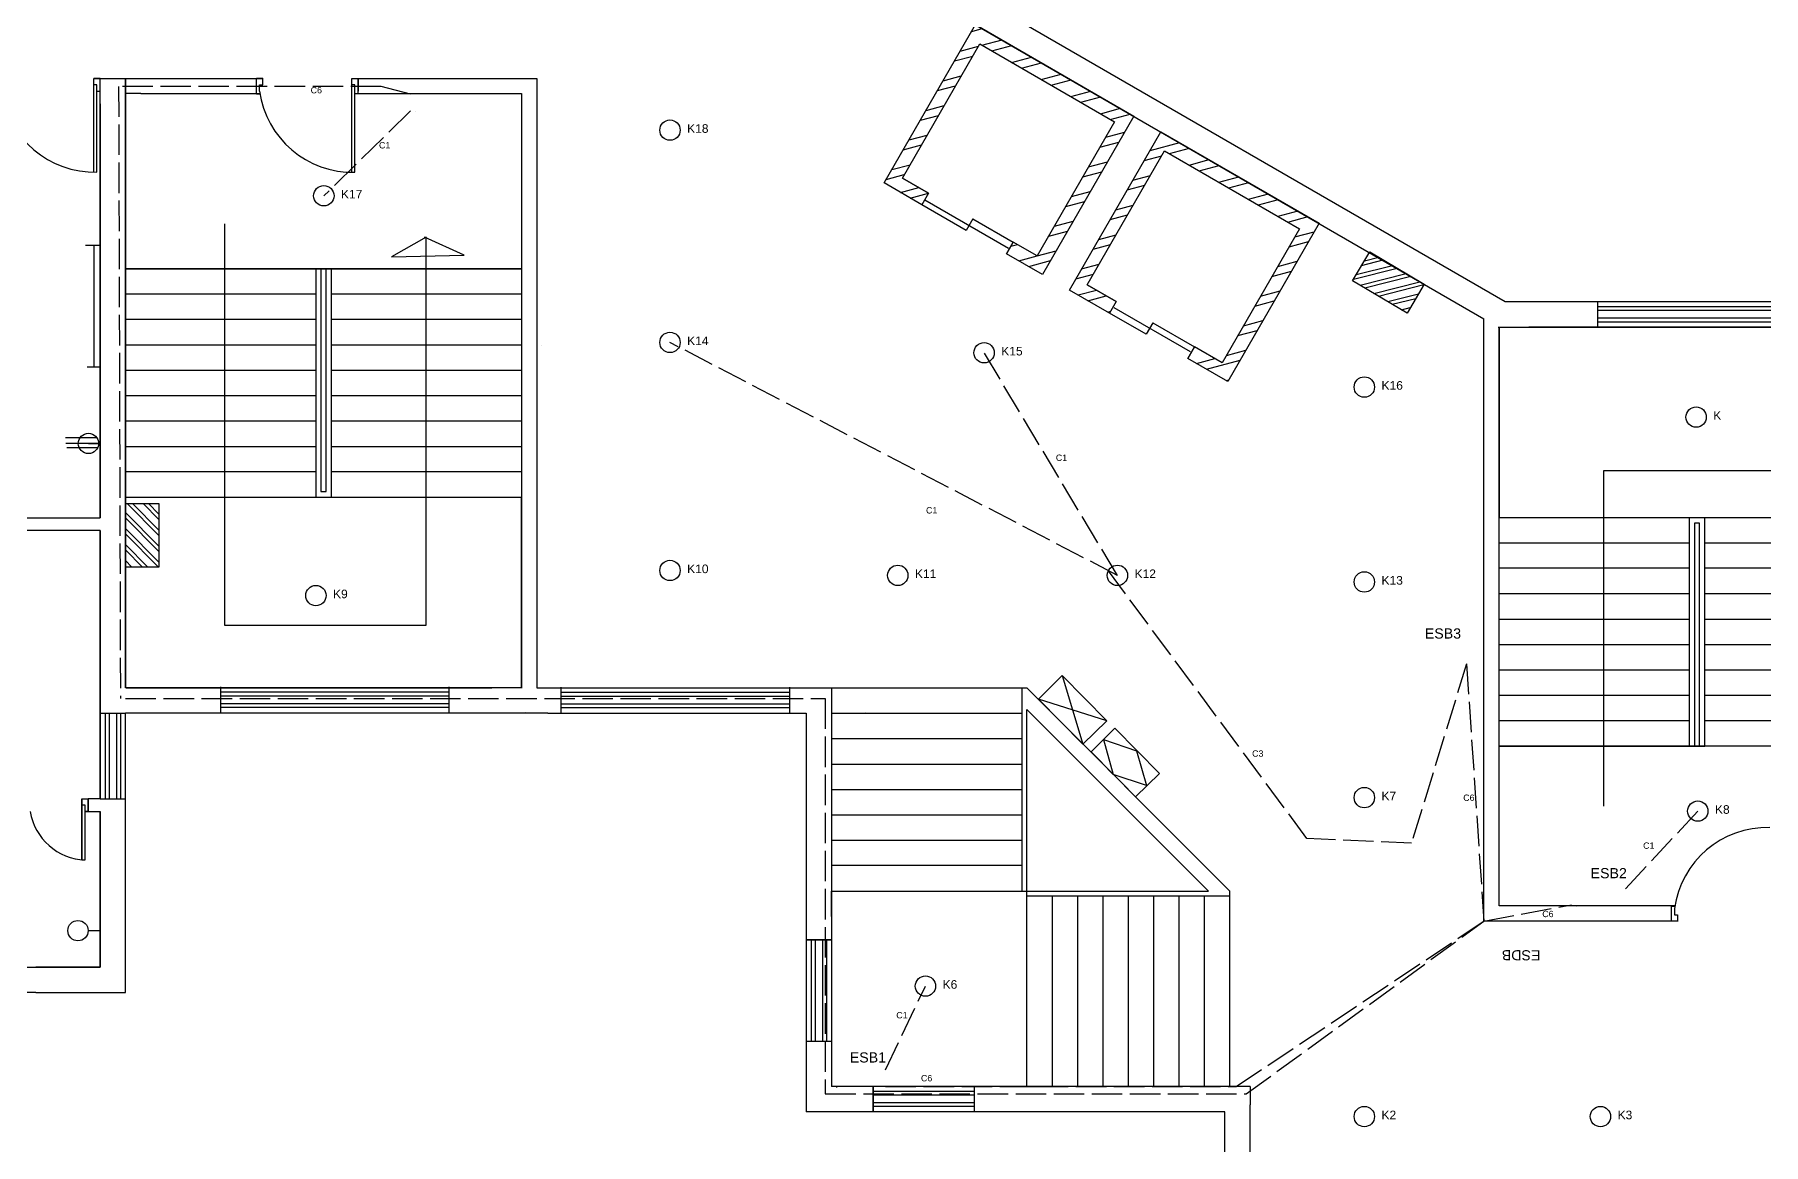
# Model space of a CAD drawing. Header units: millimetres. Extents: x 10978 to 12723, y 1038 to 2531.
# Drawn here: x 11443 to 12124, y 1510 to 1948 of the extents above; entities that cross this region are included whole.
import ezdxf

# ---------------------------------------------------------------- set-up
doc = ezdxf.new("R2010")
doc.units = ezdxf.units.MM
doc.linetypes.add('ACAD_ISO02W100', pattern=[15, 12, -3])
for name, color, linetype in [('doors', 6, 'Continuous'), ('emconduit', 1, 'ACAD_ISO02W100'), ('fittinglablem', 7, 'Continuous'), ('fittings', 7, 'Continuous'), ('windows', 40, 'Continuous')]:
    doc.layers.add(name, color=color, linetype=linetype)
doc.styles.get("Standard").update_dxf_attribs({"font": 'arial.ttf', "height": 4})

msp = doc.modelspace()

# ---------------------------------------------------------------- hatches: boundary and pattern name
h = msp.add_hatch()
h.set_pattern_fill('ANSI32', color=256, angle=-30)
h.set_pattern_definition([(15, (12535.055, 1189.362), (-2.46525, 9.20044), []), (15, (12538.944, 1187.117), (-2.46525, 9.20044), [])])
h.paths.add_polyline_path([(11887.759, 1901.751), (11940.896, 1871.073), (11910.421, 1818.288), (11899.565, 1824.556), (11896.93, 1819.992), (11912.636, 1810.924), (11948.636, 1873.278), (11886.282, 1909.278), (11850.282, 1846.924), (11866.076, 1837.806), (11868.711, 1842.37), (11857.284, 1848.967)])
h.paths.add_polyline_path([(11875.634, 1915.426), (11813.281, 1951.426), (11777.281, 1889.072), (11792.084, 1880.525), (11794.719, 1885.089), (11784.434, 1891.027), (11814.909, 1943.811), (11868.046, 1913.132), (11837.572, 1860.348), (11828.144, 1865.791), (11825.509, 1861.227), (11839.634, 1853.072)])
at = {"layer": 'fittings'}
h = msp.add_hatch(dxfattribs=at)
h.set_pattern_fill('ANSI32', color=256, scale=0.468168, angle=149.325544)
h.set_pattern_definition([(194.32554, (13440.057, 1588.8693), (1.103369, -4.320639), []), (194.32554, (13438.249, 1589.9417), (1.103369, -4.320639), [])])
h.paths.add_polyline_path([(11983.25, 1837.855), (11989.998, 1849.232), (11968.539, 1861.961), (11961.79, 1850.583)])
h = msp.add_hatch(dxfattribs=at)
h.set_pattern_fill('ANSI32', color=256, scale=0.468168, angle=90)
h.set_pattern_definition([(135, (12007.4057, 357.8596), (-3.1532, -3.1532), []), (135, (12007.4057, 359.962), (-3.1532, -3.1532), [])])
h.paths.add_polyline_path([(11478.349, 1737.852), (11491.577, 1737.852), (11491.577, 1762.803), (11478.349, 1762.803)])

# ---------------------------------------------------------------- linework, layer by layer
for p, q in [((11752.412, 1998.115), (12021.864, 1842.362)), ((11742.412, 1992.342), (12013.505, 1835.644)), ((11468.412, 1930.265), (11465.912, 1930.265)), ((11468.412, 1930.265), (11465.912, 1930.265)), ((11468.412, 1930.265), (11478.412, 1930.265)), ((11468.412, 1930.265), (11478.412, 1930.265)), ((11468.412, 1930.265), (11478.412, 1930.265)), ((11468.412, 1930.265), (11478.412, 1930.265)), ((11468.412, 1930.265), (11478.412, 1930.265)), ((11468.412, 1930.265), (11478.412, 1930.265)), ((11468.412, 1920.283), (11468.412, 1930.265)), ((11468.412, 1930.265), (11478.412, 1930.265)), ((11468.412, 1930.265), (11478.412, 1930.265)), ((11468.412, 1920.283), (11468.412, 1930.265)), ((11468.412, 1930.265), (11478.412, 1930.265)), ((11478.412, 1930.265), (11478.412, 1924.265)), ((11478.412, 1924.265), (11478.412, 1930.265)), ((11478.412, 1930.265), (11478.412, 1924.265)), ((11478.412, 1930.265), (11478.412, 1924.265)), ((11478.412, 1924.265), (11478.412, 1930.265)), ((11478.412, 1930.265), (11478.412, 1924.265)), ((11478.412, 1930.265), (11478.412, 1924.265)), ((11478.412, 1924.265), (11478.412, 1930.265)), ((11478.412, 1930.265), (11478.412, 1924.265)), ((11478.412, 1930.265), (11478.412, 1924.265)), ((11478.412, 1924.265), (11478.412, 1930.265)), ((11478.412, 1930.265), (11478.412, 1924.265)), ((11478.412, 1930.265), (11478.412, 1924.265)), ((11478.412, 1924.265), (11478.412, 1930.265)), ((11478.412, 1930.265), (11478.412, 1924.265)), ((11478.412, 1930.265), (11478.412, 1924.265)), ((11478.412, 1924.265), (11478.412, 1930.265)), ((11478.412, 1930.265), (11478.412, 1924.265)), ((11478.412, 1930.265), (11478.412, 1924.265)), ((11478.412, 1924.265), (11478.412, 1930.265)), ((11478.412, 1930.265), (11478.412, 1924.265)), ((11570.017, 1930.225), (11640.412, 1930.225)), ((11478.412, 1855.265), (11478.412, 1924.265)), ((11478.412, 1924.265), (11478.412, 1810.265)), ((11478.412, 1924.265), (11478.412, 1810.265)), ((11478.412, 1855.265), (11478.412, 1924.265)), ((11478.412, 1924.265), (11478.412, 1810.265)), ((11484.412, 1924.265), (11478.412, 1924.265)), ((11468.412, 1757.225), (11468.412, 1920.283)), ((11468.412, 1757.225), (11468.412, 1920.283)), ((11478.412, 1918.265), (11478.412, 1810.265)), ((11478.412, 1855.265), (11478.412, 1918.265)), ((11478.412, 1918.265), (11478.412, 1810.265)), ((11478.412, 1918.265), (11478.412, 1810.265)), ((11478.412, 1855.265), (11478.412, 1918.265)), ((11478.412, 1918.265), (11478.412, 1810.265)), ((11478.412, 1918.265), (11478.412, 1810.265)), ((11478.412, 1855.265), (11478.412, 1918.265)), ((11478.412, 1918.265), (11478.412, 1810.265)), ((11478.412, 1918.265), (11478.412, 1810.265)), ((11478.412, 1855.265), (11478.412, 1918.265)), ((11478.412, 1918.265), (11478.412, 1810.265)), ((11478.412, 1918.265), (11478.412, 1810.265)), ((11478.412, 1855.265), (11478.412, 1918.265)), ((11478.412, 1918.265), (11478.412, 1810.265)), ((11478.412, 1918.265), (11478.412, 1810.265)), ((11478.412, 1855.265), (11478.412, 1918.265)), ((11478.412, 1918.265), (11478.412, 1810.265)), ((11478.412, 1918.265), (11478.412, 1810.265)), ((11478.412, 1855.265), (11478.412, 1918.265)), ((11478.412, 1918.265), (11478.412, 1810.265)), ((11784.434, 1891.027), (11794.719, 1885.089)), ((11784.434, 1891.027), (11794.719, 1885.089)), ((11794.719, 1885.089), (11792.084, 1880.525)), ((11809.609, 1870.407), (11792.084, 1880.525)), ((11793.231, 1882.432), (11826.263, 1863.361)), ((11812.244, 1874.971), (11809.609, 1870.407)), ((11812.244, 1874.971), (11828.144, 1865.791)), ((11634.412, 1861.265), (11634.412, 1855.265)), ((11825.509, 1861.227), (11828.144, 1865.791)), ((11828.144, 1865.791), (11825.509, 1861.227)), ((11559.412, 1855.265), (11553.412, 1855.265)), ((11553.412, 1855.265), (11553.412, 1765.265)), ((11553.412, 1855.265), (11555.412, 1855.265)), ((11559.412, 1855.265), (11553.412, 1855.265)), ((11553.412, 1855.265), (11555.412, 1855.265)), ((11555.412, 1855.265), (11555.412, 1767.566)), ((11557.412, 1767.566), (11557.412, 1855.265)), ((11634.412, 1855.265), (11559.412, 1855.265)), ((11559.412, 1855.265), (11559.412, 1765.265)), ((11634.412, 1855.265), (11559.412, 1855.265)), ((11857.284, 1848.967), (11868.711, 1842.37)), ((11553.412, 1845.265), (11478.412, 1845.265)), ((11634.412, 1845.265), (11559.412, 1845.265)), ((11868.711, 1842.37), (11866.076, 1837.806)), ((11867.716, 1840.092), (11897.76, 1822.746)), ((11553.412, 1835.265), (11478.412, 1835.265)), ((11634.412, 1835.265), (11559.412, 1835.265)), ((11880.498, 1829.479), (11866.076, 1837.806)), ((11883.133, 1834.043), (11880.498, 1829.479)), ((11883.133, 1834.043), (11899.565, 1824.556)), ((12019.184, 1832.362), (12175.505, 1832.362)), ((12019.184, 1832.362), (12069.184, 1832.362)), ((12019.184, 1832.362), (12175.479, 1832.362)), ((12019.184, 1832.362), (12069.184, 1832.362)), ((12019.505, 1832.362), (12019.505, 1757.362)), ((12175.184, 1832.362), (12031.184, 1832.362)), ((11553.412, 1825.265), (11478.412, 1825.265)), ((11634.412, 1825.265), (11559.412, 1825.265)), ((11896.93, 1819.992), (11899.565, 1824.556)), ((11899.565, 1824.556), (11896.93, 1819.992)), ((11553.412, 1815.265), (11478.412, 1815.265)), ((11634.412, 1815.265), (11559.412, 1815.265)), ((11553.412, 1805.265), (11478.412, 1805.265)), ((11634.412, 1805.265), (11559.412, 1805.265)), ((11553.412, 1795.265), (11478.412, 1795.265)), ((11634.412, 1795.265), (11559.412, 1795.265)), ((11478.412, 1785.265), (11553.412, 1785.265)), ((11559.412, 1785.265), (11634.412, 1785.265)), ((11553.412, 1775.265), (11478.412, 1775.265)), ((11634.412, 1775.265), (11559.412, 1775.265)), ((11634.412, 1765.265), (11478.412, 1765.265)), ((11555.412, 1767.566), (11557.412, 1767.566)), ((11634.412, 1690.265), (11634.412, 1765.265)), ((11293.107, 1757.225), (11468.412, 1757.225)), ((11293.107, 1757.225), (11468.412, 1757.225)), ((12019.505, 1757.362), (12175.505, 1757.362)), ((12094.505, 1667.362), (12094.505, 1757.362)), ((12100.505, 1667.362), (12100.505, 1757.362)), ((11468.412, 1752.225), (11381.319, 1752.225)), ((11468.412, 1646.548), (11468.412, 1752.225)), ((12098.505, 1755.061), (12096.505, 1755.061)), ((12096.505, 1755.061), (12096.505, 1667.362)), ((12098.505, 1667.362), (12098.505, 1755.061)), ((12019.505, 1747.362), (12094.505, 1747.362)), ((12100.505, 1747.362), (12175.505, 1747.362)), ((12094.505, 1737.362), (12019.505, 1737.362)), ((12175.505, 1737.362), (12100.505, 1737.362)), ((12019.505, 1727.362), (12094.505, 1727.362)), ((12100.505, 1727.362), (12175.505, 1727.362)), ((12019.505, 1717.362), (12094.505, 1717.362)), ((12100.505, 1717.362), (12175.505, 1717.362)), ((12019.505, 1707.362), (12094.505, 1707.362)), ((12100.505, 1707.362), (12175.505, 1707.362)), ((12019.505, 1697.362), (12094.505, 1697.362)), ((12100.505, 1697.362), (12175.505, 1697.362)), ((11634.733, 1690.265), (11478.437, 1690.265)), ((11478.733, 1690.265), (11622.733, 1690.265)), ((11634.733, 1690.265), (11584.733, 1690.265)), ((11634.733, 1690.265), (11584.733, 1690.265)), ((11640.412, 1690.265), (11647.519, 1690.265)), ((11647.519, 1690.265), (11756.505, 1690.265)), ((11756.505, 1690.265), (11756.505, 1600.265)), ((11756.505, 1690.265), (11831.505, 1690.265)), ((11756.505, 1690.265), (11756.505, 1600.265)), ((11831.505, 1690.265), (11831.505, 1610.265)), ((11831.505, 1690.265), (11833.505, 1690.265)), ((11833.505, 1690.265), (11913.505, 1610.265)), ((12019.505, 1687.362), (12094.505, 1687.362)), ((12100.505, 1687.362), (12175.505, 1687.362)), ((11478.412, 1570.283), (11478.412, 1680.265)), ((11478.412, 1570.283), (11478.412, 1680.265)), ((11635.971, 1680.65), (11635.971, 1680.668)), ((11644.733, 1680.265), (11746.505, 1680.265)), ((11746.505, 1680.265), (11746.505, 1600.265)), ((11756.505, 1680.265), (11831.505, 1680.265)), ((11770.063, 1680.516), (11770.063, 1680.533)), ((11833.505, 1610.265), (11833.505, 1681.78)), ((11833.505, 1681.78), (11905.02, 1610.265)), ((12019.505, 1677.362), (12094.505, 1677.362)), ((12100.505, 1677.362), (12175.505, 1677.362)), ((11756.505, 1670.265), (11831.505, 1670.265)), ((12019.505, 1667.362), (12094.505, 1667.362)), ((12094.505, 1667.362), (12100.505, 1667.362)), ((12100.505, 1667.362), (12098.505, 1667.362)), ((11756.505, 1660.265), (11831.505, 1660.265)), ((11756.505, 1650.265), (11831.505, 1650.265)), ((11468.412, 1646.548), (11463.729, 1646.548)), ((11463.729, 1641.548), (11463.729, 1646.548)), ((11463.729, 1641.548), (11468.412, 1641.548)), ((11468.412, 1580.283), (11468.412, 1641.548)), ((11756.505, 1640.265), (11831.505, 1640.265)), ((11756.505, 1630.265), (11831.505, 1630.265)), ((11831.505, 1620.265), (11756.505, 1620.265)), ((11756.505, 1600.265), (11756.505, 1610.265)), ((11756.505, 1600.265), (11756.505, 1610.265)), ((11756.505, 1610.265), (11831.505, 1610.265)), ((11831.505, 1610.265), (11833.505, 1610.265)), ((11833.505, 1610.265), (11905.02, 1610.265)), ((11833.505, 1608.265), (11833.505, 1610.265)), ((11913.505, 1608.265), (11833.505, 1608.265)), ((11833.505, 1533.265), (11833.505, 1608.265)), ((11843.505, 1608.265), (11843.505, 1533.265)), ((11853.505, 1533.265), (11853.505, 1608.265)), ((11863.505, 1533.265), (11863.505, 1608.265)), ((11873.505, 1533.265), (11873.505, 1608.265)), ((11883.505, 1533.265), (11883.505, 1608.265)), ((11893.505, 1533.265), (11893.505, 1608.265)), ((11903.505, 1533.265), (11903.505, 1608.265)), ((11913.505, 1608.265), (11913.505, 1610.265)), ((11913.505, 1533.265), (11913.505, 1608.265)), ((11746.505, 1600.265), (11746.505, 1525.265)), ((11756.505, 1600.265), (11756.505, 1533.265)), ((11756.505, 1600.265), (11756.505, 1533.265)), ((11381.319, 1580.283), (11468.412, 1580.283)), ((11468.412, 1580.283), (11443.045, 1580.283)), ((11443.045, 1570.283), (11408.71, 1570.283)), ((11443.045, 1570.283), (11478.412, 1570.283)), ((11443.045, 1570.283), (11478.412, 1570.283)), ((11746.505, 1533.265), (11746.505, 1523.265)), ((11831.505, 1533.265), (11756.505, 1533.265)), ((11831.505, 1533.265), (11756.505, 1533.265)), ((11913.505, 1533.265), (11756.505, 1533.265)), ((11831.505, 1533.265), (11841.505, 1533.265)), ((11921.505, 1533.265), (11831.505, 1533.265)), ((11831.505, 1533.265), (11841.505, 1533.265)), ((11921.505, 1533.265), (11831.505, 1533.265)), ((11903.505, 1533.265), (11903.505, 1534.059)), ((11921.505, 1533.265), (11921.505, 1526.059)), ((11921.505, 1448.362), (11921.505, 1526.059)), ((11756.505, 1523.265), (11746.505, 1523.265)), ((11831.505, 1523.265), (11756.505, 1523.265)), ((11764.113, 1523.475), (11798.448, 1523.475)), ((11911.505, 1523.265), (11831.505, 1523.265)), ((11911.505, 1515.265), (11911.505, 1523.265)), ((11911.505, 1448.362), (11911.505, 1515.265))]:
    msp.add_line(p, q)
at = {"color": 215, "true_color": 0xa953a0}
for p, q in [((11465.912, 1893.341), (11465.912, 1930.265)), ((11465.912, 1930.265), (11468.412, 1930.265)), ((11467.162, 1927.765), (11465.912, 1927.765)), ((11467.162, 1893.319), (11467.162, 1927.765)), ((11468.412, 1925.265), (11468.412, 1930.265)), ((11468.412, 1925.265), (11468.412, 1930.265)), ((11468.412, 1925.265), (11468.412, 1930.265)), ((11468.412, 1925.265), (11468.412, 1930.265))]:
    msp.add_line(p, q, dxfattribs=at)
for points in [[(11792.084, 1880.525), (11777.281, 1889.072), (11813.281, 1951.426), (11875.634, 1915.426), (11839.634, 1853.072), (11825.509, 1861.227)], [(11794.719, 1885.089), (11784.434, 1891.027), (11814.909, 1943.811), (11868.046, 1913.132), (11837.572, 1860.348), (11828.144, 1865.791)], [(11465.912, 1930.265), (11478.412, 1930.265)], [(11465.912, 1930.265), (11478.412, 1930.265)], [(11465.912, 1930.265), (11478.412, 1930.265), (11478.412, 1924.265)], [(11465.912, 1930.265), (11478.412, 1930.265), (11478.412, 1924.265)], [(11465.912, 1930.265), (11478.412, 1930.265), (11478.412, 1924.265)], [(11465.912, 1930.265), (11478.412, 1930.265), (11478.412, 1924.265)], [(11465.912, 1930.265), (11478.412, 1930.265), (11478.412, 1924.265)], [(11465.912, 1930.265), (11478.412, 1930.265), (11478.412, 1924.265)], [(11465.912, 1930.265), (11478.412, 1930.265), (11478.412, 1924.265)], [(11465.912, 1930.265), (11478.412, 1930.265), (11478.412, 1924.265)], [(11465.912, 1930.265), (11478.412, 1930.265), (11478.412, 1924.265)], [(11465.912, 1930.265), (11478.412, 1930.265), (11478.412, 1924.265)], [(11465.912, 1930.265), (11478.412, 1930.265), (11478.412, 1924.265)], [(11465.912, 1930.265), (11478.412, 1930.265), (11478.412, 1924.265)], [(11465.912, 1930.265), (11478.412, 1930.265), (11478.412, 1924.265)], [(11465.912, 1930.265), (11478.412, 1930.265), (11478.412, 1924.265)], [(11478.412, 1930.265), (11532.497, 1930.265)], [(11478.412, 1930.265), (11478.412, 1924.265)], [(11478.412, 1930.265), (11478.412, 1924.265)], [(11478.412, 1930.265), (11478.412, 1924.265)], [(11478.412, 1930.265), (11478.412, 1924.265)], [(11478.412, 1930.265), (11478.412, 1924.265)], [(11478.412, 1930.265), (11478.412, 1924.265)], [(11478.412, 1930.265), (11478.412, 1924.265)], [(11478.412, 1930.265), (11478.412, 1924.265)], [(11478.412, 1930.265), (11478.412, 1924.265)], [(11478.412, 1930.265), (11478.412, 1924.265)], [(11478.412, 1930.265), (11478.412, 1924.265)], [(11478.412, 1930.265), (11478.412, 1924.265)], [(11478.412, 1930.265), (11478.412, 1924.265)], [(11478.412, 1930.265), (11478.412, 1924.265)], [(11640.412, 1930.265), (11640.412, 1690.265)], [(11478.412, 1924.265), (11478.412, 1690.265)], [(11478.412, 1924.265), (11478.412, 1690.265)], [(11478.412, 1924.265), (11478.412, 1690.265)], [(11478.412, 1924.265), (11478.412, 1690.265)], [(11478.412, 1924.265), (11478.412, 1690.265)], [(11478.412, 1924.265), (11478.412, 1690.265)], [(11634.412, 1855.265), (11478.412, 1855.265), (11478.412, 1924.265)], [(11484.412, 1924.265), (11531.392, 1924.265)], [(11568.767, 1924.265), (11634.412, 1924.265), (11634.412, 1861.265)], [(11468.412, 1757.225), (11468.412, 1920.283)], [(11468.412, 1920.265), (11468.412, 1757.225)], [(11468.412, 1920.265), (11468.412, 1757.225)], [(11478.412, 1918.265), (11478.412, 1690.265)], [(11478.412, 1918.265), (11478.412, 1690.265)], [(11478.412, 1918.265), (11478.412, 1690.265)], [(11478.412, 1918.265), (11478.412, 1690.265)], [(11478.412, 1918.265), (11478.412, 1690.265)], [(11478.412, 1918.265), (11478.412, 1690.265)], [(11866.076, 1837.806), (11850.282, 1846.924), (11886.282, 1909.278), (11948.636, 1873.278), (11912.636, 1810.924), (11896.93, 1819.992)], [(11868.711, 1842.37), (11857.284, 1848.967), (11887.759, 1901.751), (11940.896, 1871.073), (11910.421, 1818.288), (11899.565, 1824.556)], [(11468.412, 1757.225), (11468.412, 1865.265)], [(12021.864, 1842.362), (12175.505, 1842.362)], [(12089.853, 1598.362), (12013.505, 1598.362), (12013.505, 1835.644)], [(11468.412, 1646.548), (11468.412, 1752.225)], [(11468.412, 1752.225), (11468.412, 1646.548)], [(11468.412, 1646.548), (11468.412, 1752.225)], [(11644.733, 1680.265), (11478.412, 1680.265)], [(12088.76, 1604.362), (12019.505, 1604.362), (12019.505, 1667.362)], [(11468.412, 1580.283), (11468.412, 1641.548)], [(11468.412, 1641.548), (11468.412, 1580.283)], [(11468.412, 1580.283), (11468.412, 1641.548)]]:
    msp.add_lwpolyline(points)
msp.add_lwpolyline([(11467.162, 1925.265), (11468.412, 1925.265)], dxfattribs=at)
for points in [[(11478.412, 1855.265), (11634.412, 1855.265), (11634.412, 1690.265), (11478.412, 1690.265)], [(12175.505, 1667.362), (12019.505, 1667.362), (12019.505, 1832.362), (12175.505, 1832.362)]]:
    msp.add_lwpolyline(points, close=True)
msp.add_arc((11466.312, 1930.327), 37.018, 187.858904, 271.314978, dxfattribs=at)
at = {"layer": 'doors', "color": 215, "true_color": 0xa953a0}
for p, q in [((11529.997, 1924.217), (11529.997, 1930.225)), ((11532.497, 1930.225), (11529.997, 1930.225)), ((11531.247, 1925.225), (11531.247, 1927.725)), ((11531.247, 1927.725), (11532.497, 1927.725)), ((11532.497, 1927.725), (11532.497, 1930.225)), ((11567.517, 1901.473), (11567.517, 1930.225)), ((11567.517, 1893.3), (11567.517, 1930.225)), ((11567.517, 1930.225), (11570.017, 1930.225)), ((11568.767, 1927.725), (11567.517, 1927.725)), ((11568.767, 1927.725), (11567.517, 1927.725)), ((11568.767, 1901.51), (11568.767, 1927.725)), ((11568.767, 1893.278), (11568.767, 1927.725)), ((11570.017, 1924.217), (11570.017, 1930.225)), ((11529.997, 1924.219), (11531.4, 1924.217)), ((11570.017, 1924.224), (11568.767, 1924.224)), ((11461.229, 1646.548), (11463.729, 1646.548)), ((11461.229, 1644.048), (11461.229, 1646.548)), ((11461.229, 1646.548), (11461.229, 1622.575)), ((11462.479, 1644.048), (11461.229, 1644.048)), ((11462.479, 1641.548), (11462.479, 1644.048)), ((11463.729, 1641.548), (11462.479, 1641.548)), ((11462.479, 1622.494), (11462.479, 1641.548)), ((11463.729, 1646.548), (11463.729, 1641.548)), ((11461.229, 1622.575), (11462.479, 1622.494)), ((12087.353, 1604.333), (12088.756, 1604.336)), ((12087.353, 1604.336), (12087.353, 1598.328)), ((12088.603, 1603.328), (12088.603, 1600.828)), ((12088.603, 1600.828), (12089.853, 1600.828)), ((12089.853, 1600.828), (12089.853, 1598.328)), ((12089.853, 1598.328), (12087.353, 1598.328))]:
    msp.add_line(p, q, dxfattribs=at)
at = {"layer": 'doors'}
for p, q in [((11532.497, 1930.225), (11532.497, 1930.289)), ((11567.517, 1930.225), (11570.017, 1930.225)), ((11567.517, 1930.225), (11570.017, 1930.225)), ((11570.017, 1930.225), (11570.017, 1925.225)), ((11570.017, 1924.217), (11568.767, 1924.217)), ((11461.229, 1622.575), (11461.229, 1646.548)), ((11461.229, 1622.592), (11461.229, 1646.548)), ((11462.479, 1644.048), (11461.229, 1644.048)), ((11462.479, 1644.048), (11461.229, 1644.048)), ((11462.479, 1622.494), (11462.479, 1644.048)), ((11462.479, 1622.494), (11462.479, 1644.048)), ((11463.729, 1641.548), (11462.479, 1641.548)), ((11463.729, 1641.548), (11462.479, 1641.548)), ((11462.479, 1641.548), (11463.729, 1641.548)), ((11463.729, 1646.548), (11463.729, 1641.548)), ((11463.729, 1646.548), (11463.729, 1641.548)), ((12089.853, 1598.328), (12089.853, 1598.263))]:
    msp.add_line(p, q, dxfattribs=at)
at = {"layer": 'doors', "color": 215, "true_color": 0xa953a0}
for centre, radius, start, end in [((11567.917, 1930.286), 37.018, 187.858904, 271.314978), ((11463.326, 1645.208), 22.73, 189.265473, 267.865723), ((12125.273, 1598.266), 37.018, 88.685022, 172.141096)]:
    msp.add_arc(centre, radius, start, end, dxfattribs=at)
at = {"layer": 'emconduit'}
for p, q in [((11579.169, 1927.128), (11475.686, 1927.128)), ((11475.686, 1927.128), (11476.412, 1686.08)), ((11590.721, 1924.066), (11579.169, 1927.128)), ((11590.721, 1917.527), (11556.542, 1884.036)), ((11869.156, 1734.552), (11692.9, 1826.283)), ((11869.156, 1734.552), (11816.644, 1822.216)), ((11943.801, 1630.971), (11865.596, 1736.405)), ((12006.687, 1699.758), (11984.997, 1629.087)), ((12006.687, 1699.758), (12013.505, 1598.362)), ((11478.412, 1686.08), (11754.083, 1686.08)), ((11754.083, 1686.08), (11754.083, 1530.337)), ((12069.272, 1611.129), (12097.794, 1641.722)), ((11984.997, 1629.087), (11943.801, 1630.971)), ((12013.505, 1598.362), (12048.017, 1604.801)), ((11915.927, 1533.265), (12013.505, 1598.362)), ((11919.87, 1530.337), (12013.505, 1598.362)), ((11777.758, 1539.82), (11793.542, 1572.824)), ((11777.808, 1533.265), (11915.927, 1533.265)), ((11754.083, 1530.337), (11919.87, 1530.337))]:
    msp.add_line(p, q, dxfattribs=at)
at = {"layer": 'fittings'}
for p, q in [((11517.436, 1872.948), (11517.436, 1714.949)), ((11596.829, 1867.746), (11583.163, 1859.943)), ((11611.796, 1860.594), (11596.178, 1867.746)), ((11596.829, 1714.949), (11596.829, 1867.746)), ((11468.009, 1864.508), (11462.702, 1864.508)), ((11465.953, 1864.508), (11465.953, 1824.854)), ((11465.953, 1864.508), (11465.953, 1816.508)), ((11583.163, 1859.943), (11611.796, 1860.594)), ((11465.953, 1824.854), (11465.953, 1816.508)), ((11468.606, 1816.508), (11463.299, 1816.508)), ((11466.991, 1788.757), (11454.807, 1788.757)), ((11467.706, 1786.506), (11454.959, 1786.506)), ((11467.281, 1784.735), (11455.235, 1784.735)), ((11463.807, 1786.506), (11467.706, 1786.506)), ((12060.777, 1643.716), (12060.777, 1775.838)), ((12060.777, 1775.838), (12143.259, 1775.838)), ((11517.436, 1714.949), (11596.829, 1714.949)), ((11847.456, 1695.114), (11855.536, 1668.064)), ((11864.952, 1677.326), (11838.039, 1685.852)), ((11868.185, 1674.389), (11863.667, 1669.945)), ((11863.667, 1669.945), (11867.544, 1656.177)), ((11863.667, 1669.945), (11876.684, 1665.518)), ((11858.755, 1665.113), (11867.544, 1656.177)), ((11876.684, 1665.518), (11880.561, 1651.749)), ((11478.412, 1570.283), (11478.412, 1659.725)), ((11880.561, 1651.749), (11867.544, 1656.177)), ((11463.691, 1594.654), (11468.319, 1594.654))]:
    msp.add_line(p, q, dxfattribs=at)
for points in [[(11983.25, 1837.855), (11961.79, 1850.583), (11968.539, 1861.961), (11989.998, 1849.232)], [(11478.349, 1737.852), (11478.349, 1762.803), (11491.577, 1762.803), (11491.577, 1737.852)], [(11847.456, 1695.114), (11864.952, 1677.326), (11855.522, 1668.05), (11838.025, 1685.837)], [(11868.185, 1674.389), (11885.682, 1656.602), (11876.251, 1647.325), (11858.755, 1665.113)]]:
    msp.add_lwpolyline(points, close=True, dxfattribs=at)
for centre, radius in [((11692.9, 1909.886), 4.013), ((11556.542, 1884.036), 4.013), ((11692.9, 1826.283), 4.013), ((11816.644, 1822.216), 4.013), ((11966.431, 1808.72), 4.013), ((12097.134, 1796.883), 4.013), ((11463.807, 1786.506), 4), ((11692.9, 1736.49), 4.013), ((11782.642, 1734.552), 4.013), ((11869.156, 1734.552), 4.013), ((11553.412, 1726.594), 4.013), ((11966.431, 1731.957), 4.013), ((11966.431, 1647.036), 4.013), ((12097.794, 1641.722), 4.013), ((11459.691, 1594.654), 4), ((11793.542, 1572.824), 4.013), ((11966.431, 1521.437), 4.013), ((12059.439, 1521.437), 4.013)]:
    msp.add_circle(centre, radius, dxfattribs=at)
at = {"layer": 'windows'}
for p, q in [((11592.76, 1917.073), (11592.76, 1917.056)), ((11642.38, 1825.246), (11642.38, 1825.229)), ((11476.35, 1706.548), (11476.412, 1706.548)), ((12013.679, 1701.797), (12013.697, 1701.797)), ((11468.412, 1680.265), (11478.412, 1680.265)), ((11605.971, 1680.65), (11605.971, 1680.668)), ((11740.063, 1680.516), (11740.063, 1680.533)), ((11468.412, 1646.548), (11478.412, 1646.548)), ((11468.412, 1646.548), (11478.412, 1646.548)), ((12050.004, 1604.136), (12050.004, 1604.119)), ((11746.536, 1591.082), (11756.536, 1591.082)), ((11443.045, 1570.283), (11408.71, 1570.283)), ((11758.491, 1532.827), (11758.491, 1532.81)), ((11772.9, 1523.475), (11772.9, 1533.475))]:
    msp.add_line(p, q, dxfattribs=at)
at = {"layer": 'windows', "color": 31, "true_color": 0xfecc66}
for p, q in [((12058.472, 1832.429), (12058.472, 1842.429)), ((11478.349, 1757.225), (11478.412, 1757.225)), ((11515.971, 1680.65), (11515.971, 1690.65)), ((11605.971, 1680.65), (11605.971, 1690.65)), ((11650.063, 1680.516), (11650.063, 1690.516)), ((11740.063, 1680.516), (11740.063, 1690.516)), ((11756.536, 1591.082), (11746.536, 1591.082)), ((11746.536, 1551.084), (11756.536, 1551.084)), ((11772.9, 1533.475), (11772.9, 1523.475)), ((11812.898, 1523.475), (11812.898, 1533.475))]:
    msp.add_line(p, q, dxfattribs=at)
for points in [[(12058.472, 1840.429), (12148.472, 1840.429)], [(12058.472, 1838.929), (12148.472, 1838.929)], [(12058.472, 1835.929), (12148.472, 1835.929)], [(12058.472, 1834.429), (12148.472, 1834.429)], [(11515.971, 1688.65), (11605.971, 1688.65)], [(11515.971, 1687.15), (11605.971, 1687.15)], [(11515.971, 1684.15), (11605.971, 1684.15)], [(11515.971, 1682.65), (11605.971, 1682.65)], [(11650.063, 1688.516), (11740.063, 1688.516)], [(11650.063, 1687.016), (11740.063, 1687.016)], [(11650.063, 1684.016), (11740.063, 1684.016)], [(11650.063, 1682.516), (11740.063, 1682.516)], [(11470.412, 1680.265), (11470.412, 1646.548)], [(11470.412, 1680.265), (11470.412, 1646.548)], [(11471.912, 1680.265), (11471.912, 1646.548)], [(11471.912, 1680.265), (11471.912, 1646.548)], [(11474.912, 1680.265), (11474.912, 1646.548)], [(11474.912, 1680.265), (11474.912, 1646.548)], [(11476.412, 1680.265), (11476.412, 1646.548)], [(11476.412, 1680.265), (11476.412, 1646.548)], [(11748.536, 1591.082), (11748.536, 1551.084)], [(11750.036, 1591.082), (11750.036, 1551.084)], [(11753.036, 1591.082), (11753.036, 1551.084)], [(11754.536, 1591.082), (11754.536, 1551.084)], [(11772.9, 1531.475), (11812.898, 1531.475)], [(11772.9, 1529.975), (11812.898, 1529.975)], [(11772.9, 1526.975), (11812.898, 1526.975)], [(11772.9, 1525.475), (11812.898, 1525.475)]]:
    msp.add_lwpolyline(points, dxfattribs=at)
at = {"layer": 'windows'}
for points in [[(11746.536, 1551.084), (11756.536, 1551.084)], [(11812.898, 1523.475), (11812.898, 1533.475)]]:
    msp.add_lwpolyline(points, dxfattribs=at)

# ---------------------------------------------------------------- texts
at = {"layer": 'fittinglablem'}
for s, p in [('C6', (11551.342, 1924.35)), ('C1', (11578.27, 1902.671)), ('C1', (11844.901, 1779.63)), ('C1', (11793.754, 1758.93)), ('C3', (11922.216, 1663.145)), ('C6', (12005.38, 1645.75)), ('C1', (12076.248, 1626.879)), ('C6', (12036.507, 1599.973)), ('C1', (11782.044, 1560.098)), ('C6', (11791.76, 1535.31))]:
    msp.add_text(s, height=2.5, dxfattribs=at).set_placement(p)
at = {"layer": 'fittinglablem', "char_height": 4, "attachment_point": 1}
for s, insert in [('ESB3', (11990.259, 1713.68)), ('ESB2', (12055.558, 1619.292)), ('ESB1', (11763.729, 1546.731))]:
    msp.add_mtext_dynamic_manual_height_columns(s, width=20.31131, gutter_width=20, heights=[0], dxfattribs=dict(at, insert=insert))
at = {"layer": 'fittinglablem', "insert": (12035.775, 1582.925), "char_height": 4, "attachment_point": 1, "rotation": 179.703727}
msp.add_mtext_dynamic_manual_height_columns('ESDB', width=12.80425, gutter_width=12.5, heights=[0], dxfattribs=at)
at = {"layer": 'fittings'}
for s, height, p in [('K18', 3.3871, (11699.663, 1908.833)), ('K', 3.387, (11699.663, 1908.833)), ('K', 3.387, (11699.663, 1908.833)), ('K17', 3.3871, (11563.305, 1882.984)), ('K', 3.387, (11699.663, 1825.23)), ('K', 3.387, (11699.663, 1825.23)), ('K14', 3.3871, (11699.663, 1825.23)), ('K', 3.387, (11823.407, 1821.163)), ('K', 3.387, (11823.407, 1821.163)), ('K15', 3.3871, (11823.407, 1821.163)), ('K16', 3.3871, (11973.194, 1807.667)), ('K', 3.387, (11973.194, 1807.667)), ('K', 3.387, (11973.194, 1807.667)), ('K', 3.387, (12103.898, 1795.83)), ('K10', 3.3871, (11699.663, 1735.437)), ('K', 3.387, (11699.663, 1735.437)), ('K', 3.387, (11699.663, 1735.437)), ('K', 3.387, (11789.405, 1733.499)), ('K', 3.387, (11789.405, 1733.499)), ('K11', 3.3871, (11789.405, 1733.499)), ('K12', 3.3871, (11875.919, 1733.499)), ('K', 3.387, (11875.919, 1733.499)), ('K', 3.387, (11875.919, 1733.499)), ('K13', 3.3871, (11973.194, 1730.904)), ('K', 3.387, (11973.194, 1730.904)), ('K', 3.387, (11973.194, 1730.904)), ('K9', 3.3871, (11560.175, 1725.541)), ('K', 3.387, (11973.194, 1645.983)), ('K', 3.387, (11973.194, 1645.983)), ('K7', 3.3871, (11973.194, 1645.983)), ('K8', 3.3871, (12104.557, 1640.669)), ('K6', 3.3871, (11800.305, 1571.771)), ('K', 3.387, (11800.305, 1571.771)), ('K', 3.387, (11800.305, 1571.771)), ('K2', 3.3871, (11973.194, 1520.385)), ('K', 3.387, (11973.194, 1520.385)), ('K', 3.387, (11973.194, 1520.385)), ('K3', 3.3871, (12066.202, 1520.385)), ('K', 3.387, (12066.202, 1520.385)), ('K', 3.387, (12066.202, 1520.385))]:
    msp.add_text(s, height=height, dxfattribs=at).set_placement(p)

doc.saveas('drawing.dxf')
